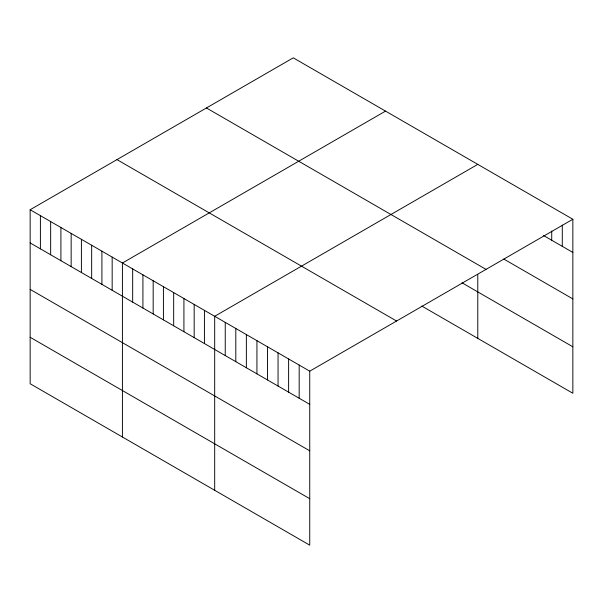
<?xml version="1.0" encoding="UTF-8"?>
<svg xmlns="http://www.w3.org/2000/svg" width="603" height="603" viewBox="0 0 603 603"><rect width="100%" height="100%" fill="white"/><g stroke="black" fill="none" stroke-linecap="round" stroke-linejoin="round"><path stroke-width="0.9" d="M30.15 209.738L309.738 371.162L309.738 545.165L30.15 383.742L30.15 209.738L293.262 57.835L572.85 219.258L572.85 393.262L421.799 306.053M385.528 111.103L122.417 263.014L122.417 437.009M477.787 164.37L214.683 316.281L214.683 490.284M309.738 371.162L572.85 219.258M543.597 235.554L572.85 252.438M503.791 259.041L572.85 298.915M206.437 107.967L486.026 269.383M462.019 282.799L572.85 346.793M116.974 159.614L396.563 321.03M30.15 242.926L309.738 404.349M30.15 289.395L309.738 450.818M30.15 337.273L309.738 498.696M562.29 225.145L562.29 246.341M551.722 231.024L551.722 240.243M477.787 274.41L477.787 338.373M299.178 365.064L299.178 398.251M288.618 358.966L288.618 392.154M278.051 352.868L278.051 386.056M267.491 346.77L267.491 379.958M256.931 340.672L256.931 373.86M246.363 334.575L246.363 367.762M235.803 328.477L235.803 361.664M225.243 322.379L225.243 355.559M204.425 310.357L204.425 343.544M194.174 304.44L194.174 337.627M183.923 298.523L183.923 331.71M173.672 292.606L173.672 325.793M163.421 286.681L163.421 319.869M153.17 280.764L153.17 313.952M142.919 274.847L142.919 308.035M132.668 268.93L132.668 302.118M112.166 257.089L112.166 290.277M101.915 251.172L101.915 284.36M91.664 245.255L91.664 278.443M81.405 239.338L81.405 272.518M71.154 233.414L71.154 266.601M60.903 227.497L60.903 260.684M50.652 221.58L50.652 254.768M40.401 215.663L40.401 248.843"/></g></svg>
